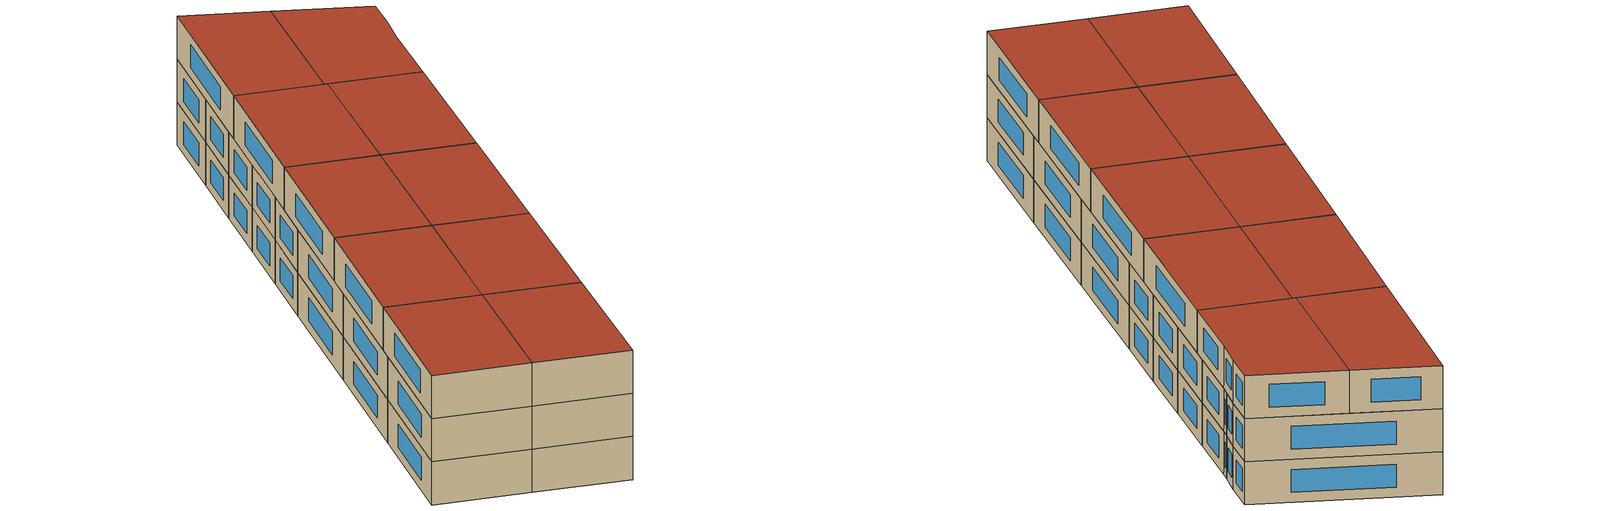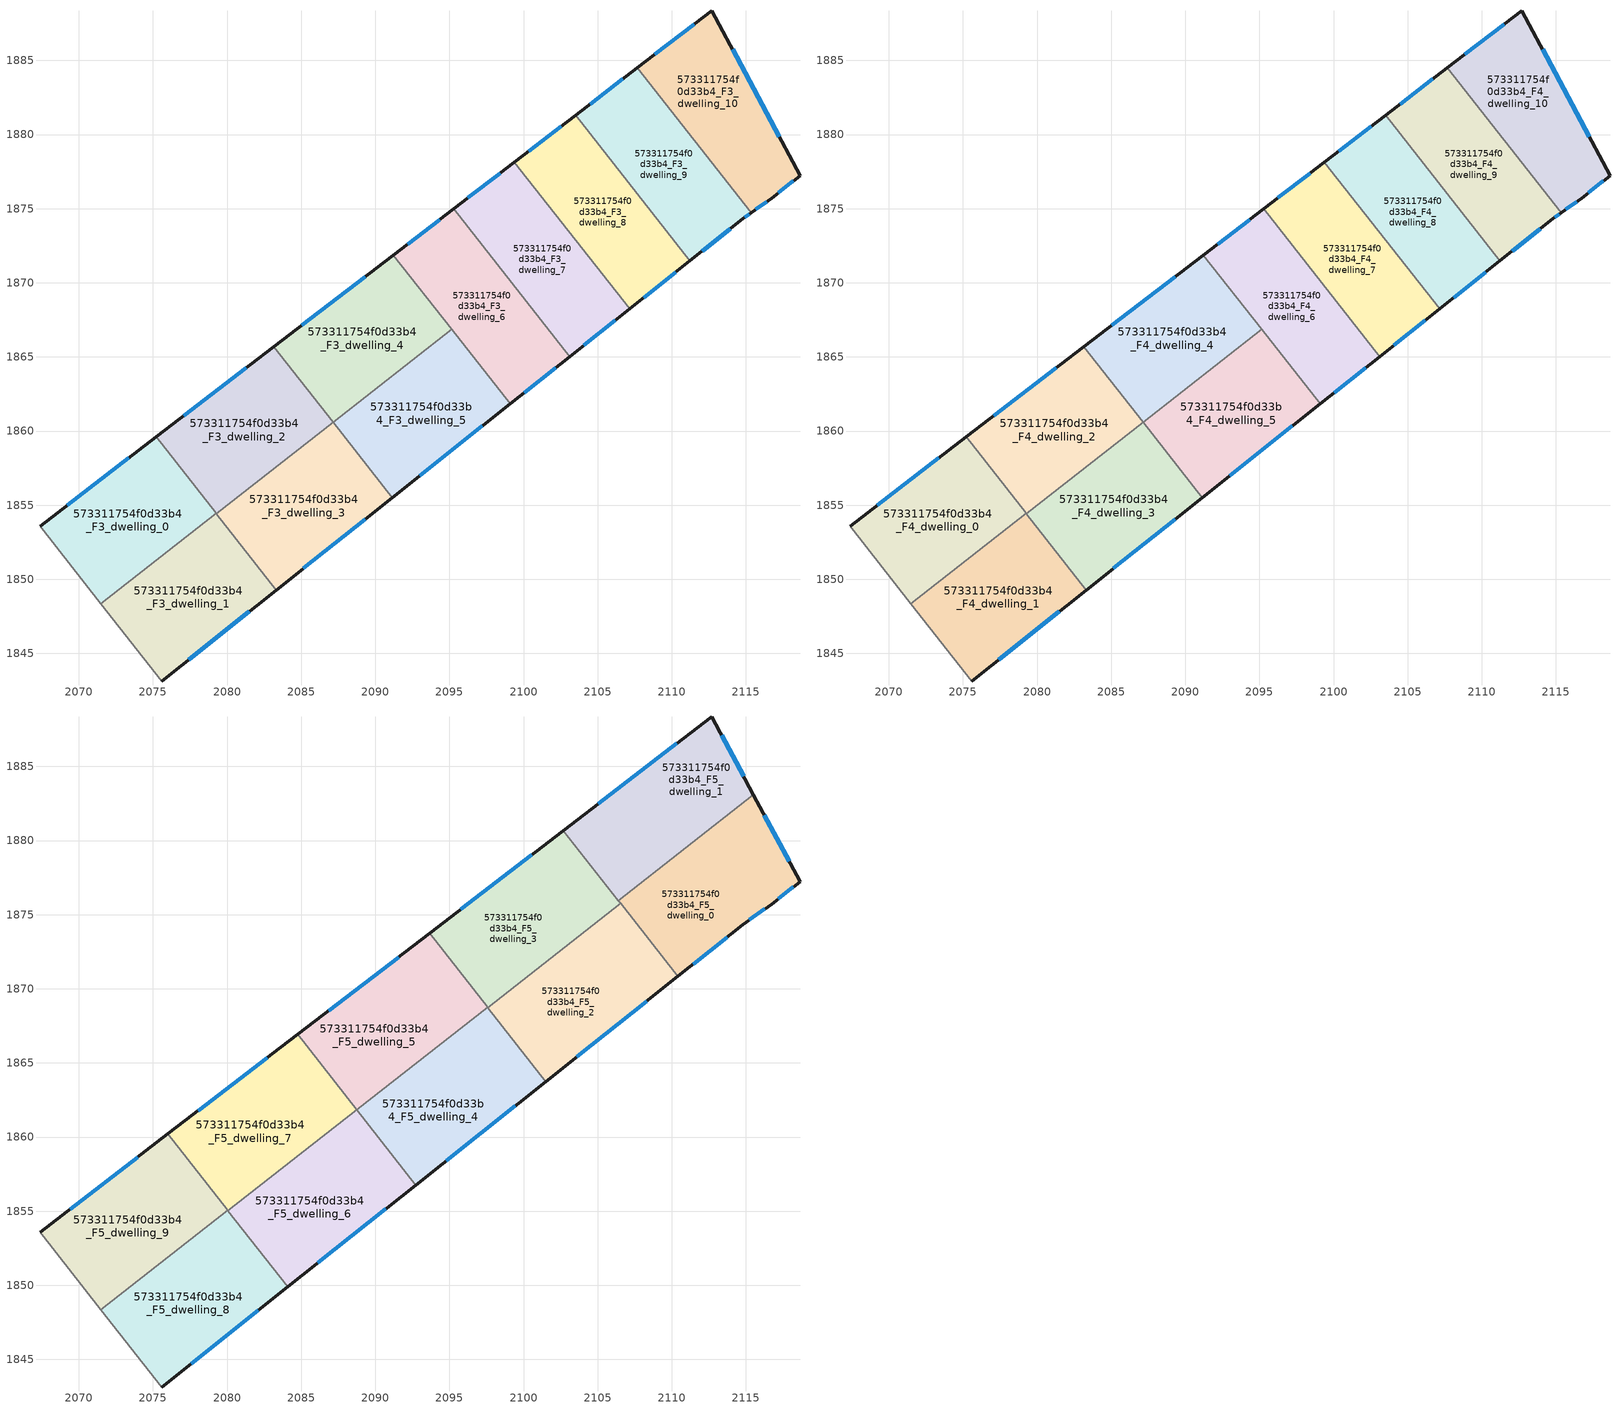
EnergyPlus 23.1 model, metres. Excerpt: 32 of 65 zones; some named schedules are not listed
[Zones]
573311754f0d33b4_F3_dwelling_0
 floor to 573311754f0d33b4_F2_dwelling_0 (EU_floor_Construction): 2075.22,1859.6 2079.26,1854.44 2071.49,1848.35 2067.38,1853.59 z9
 wall outside (EU_wall_Construction): 2075.22,1859.6 2067.38,1853.59 z9:12
 wall adiabatic (EU_wall_Construction): 2067.38,1853.59 2071.49,1848.35 z9:12
 wall to 573311754f0d33b4_F3_dwelling_1 (EU_wall_Construction): 2071.49,1848.35 2079.26,1854.44 z9:12
 wall to 573311754f0d33b4_F3_dwelling_2 (EU_wall_Construction): 2079.26,1854.44 2075.22,1859.6 z9:12
 window (EU_Window_Construction): 2073.38,1858.19 2069.22,1855 z9.7:11.3
573311754f0d33b4_F3_dwelling_1
 floor to 573311754f0d33b4_F2_dwelling_1 (EU_floor_Construction): 2079.26,1854.44 2083.31,1849.27 2075.59,1843.12 2071.49,1848.35 z9
 wall outside (EU_wall_Construction): 2075.59,1843.12 2083.31,1849.27 z9:12
 wall adiabatic (EU_wall_Construction): 2071.49,1848.35 2075.59,1843.12 z9:12
 wall to 573311754f0d33b4_F3_dwelling_3 (EU_wall_Construction): 2083.31,1849.27 2079.27,1854.43 z9:12
 wall to 573311754f0d33b4_F3_dwelling_2 (EU_wall_Construction): 2079.27,1854.43 2079.26,1854.44 z9:12
 window (EU_Window_Construction): 2077.4,1844.57 2081.5,1847.83 z9.7:11.3
573311754f0d33b4_F3_dwelling_10
 floor to 573311754f0d33b4_F2_dwelling_10 (EU_floor_Construction): 2112.7,1888.35 2118.65,1877.23 2116.74,1875.72 2115.35,1874.72 2107.68,1884.5 z9
 wall outside (EU_wall_Construction): 2115.35,1874.72 2116.74,1875.72 2118.65,1877.23 2112.7,1888.35 2107.68,1884.5 z9:12
 wall to 573311754f0d33b4_F3_dwelling_9 (EU_wall_Construction): 2107.68,1884.5 2115.35,1874.72 z9:12
 window (EU_Window_Construction): 2111.52,1887.45 2108.86,1885.41 / 2117.25,1879.84 2114.1,1885.74 / 2117.19,1876.07 2118.2,1876.88 / 2115.67,1874.95 2116.42,1875.48 z9.7:11.3
573311754f0d33b4_F3_dwelling_2
 floor to 573311754f0d33b4_F2_dwelling_2 (EU_floor_Construction): 2083.16,1865.7 2087.15,1860.61 2079.27,1854.43 2075.22,1859.6 z9
 wall outside (EU_wall_Construction): 2083.16,1865.7 2075.22,1859.6 z9:12
 wall to 573311754f0d33b4_F3_dwelling_3 (EU_wall_Construction): 2079.27,1854.43 2087.15,1860.61 z9:12
 wall to 573311754f0d33b4_F3_dwelling_4 (EU_wall_Construction): 2087.15,1860.61 2083.16,1865.7 z9:12
 window (EU_Window_Construction): 2081.3,1864.27 2077.09,1861.03 z9.7:11.3
573311754f0d33b4_F3_dwelling_3
 floor to 573311754f0d33b4_F2_dwelling_3 (EU_floor_Construction): 2087.15,1860.61 2091.15,1855.51 2083.31,1849.27 2079.27,1854.43 z9
 wall outside (EU_wall_Construction): 2083.31,1849.27 2091.15,1855.51 z9:12
 wall to 573311754f0d33b4_F3_dwelling_5 (EU_wall_Construction): 2091.15,1855.51 2087.16,1860.6 z9:12
 wall to 573311754f0d33b4_F3_dwelling_4 (EU_wall_Construction): 2087.16,1860.6 2087.15,1860.61 z9:12
 window (EU_Window_Construction): 2085.15,1850.74 2089.31,1854.04 z9.7:11.3
573311754f0d33b4_F3_dwelling_4
 floor to 573311754f0d33b4_F2_dwelling_4 (EU_floor_Construction): 2091.22,1871.88 2095.15,1866.86 2087.16,1860.6 2083.16,1865.7 z9
 wall outside (EU_wall_Construction): 2091.22,1871.88 2083.16,1865.7 z9:12
 wall to 573311754f0d33b4_F3_dwelling_5 (EU_wall_Construction): 2087.16,1860.6 2095.15,1866.86 z9:12
 wall to 573311754f0d33b4_F3_dwelling_6 (EU_wall_Construction): 2095.15,1866.86 2091.22,1871.88 z9:12
 window (EU_Window_Construction): 2089.33,1870.42 2085.06,1867.15 z9.7:11.3
573311754f0d33b4_F3_dwelling_5
 floor to 573311754f0d33b4_F2_dwelling_5 (EU_floor_Construction): 2095.15,1866.86 2099.09,1861.83 2091.15,1855.51 2087.16,1860.6 z9
 wall outside (EU_wall_Construction): 2091.15,1855.51 2099.09,1861.83 z9:12
 wall to 573311754f0d33b4_F3_dwelling_6 (EU_wall_Construction): 2099.09,1861.83 2095.15,1866.86 z9:12
 window (EU_Window_Construction): 2093.01,1856.99 2097.23,1860.34 z9.7:11.3
573311754f0d33b4_F3_dwelling_6
 floor to 573311754f0d33b4_F2_dwelling_6 (EU_floor_Construction): 2095.29,1875 2103.11,1865.02 2099.09,1861.83 2091.22,1871.88 z9
 wall outside (EU_wall_Construction): 2099.09,1861.83 2103.11,1865.02 / 2095.29,1875 2091.22,1871.88 z9:12
 wall to 573311754f0d33b4_F3_dwelling_7 (EU_wall_Construction): 2103.11,1865.02 2095.29,1875 z9:12
 window (EU_Window_Construction): 2100.03,1862.58 2102.16,1864.27 / 2094.33,1874.26 2092.17,1872.61 z9.7:11.3
573311754f0d33b4_F3_dwelling_7
 floor to 573311754f0d33b4_F2_dwelling_7 (EU_floor_Construction): 2099.39,1878.14 2107.15,1868.24 2103.11,1865.02 2095.29,1875 z9
 wall outside (EU_wall_Construction): 2103.11,1865.02 2107.15,1868.24 / 2099.39,1878.14 2095.29,1875 z9:12
 wall to 573311754f0d33b4_F3_dwelling_8 (EU_wall_Construction): 2107.15,1868.24 2099.39,1878.14 z9:12
 window (EU_Window_Construction): 2104.06,1865.78 2106.2,1867.48 / 2098.43,1877.4 2096.25,1875.74 z9.7:11.3
573311754f0d33b4_F3_dwelling_8
 floor to 573311754f0d33b4_F2_dwelling_8 (EU_floor_Construction): 2103.52,1881.31 2111.22,1871.48 2107.15,1868.24 2099.39,1878.14 z9
 wall outside (EU_wall_Construction): 2107.15,1868.24 2111.22,1871.48 / 2103.52,1881.31 2099.39,1878.14 z9:12
 wall to 573311754f0d33b4_F3_dwelling_9 (EU_wall_Construction): 2111.22,1871.48 2103.52,1881.31 z9:12
 window (EU_Window_Construction): 2108.11,1869 2110.27,1870.72 / 2102.55,1880.57 2100.36,1878.89 z9.7:11.3
573311754f0d33b4_F3_dwelling_9
 floor to 573311754f0d33b4_F2_dwelling_9 (EU_floor_Construction): 2107.68,1884.5 2115.35,1874.72 2114.78,1874.31 2111.22,1871.48 2103.52,1881.31 z9
 wall outside (EU_wall_Construction): 2107.68,1884.5 2103.52,1881.31 / 2111.22,1871.48 2114.78,1874.31 2115.35,1874.72 z9:12
 window (EU_Window_Construction): 2106.7,1883.75 2104.5,1882.06 / 2114.91,1874.41 2115.21,1874.62 / 2112.06,1872.15 2113.94,1873.65 z9.7:11.3
573311754f0d33b4_F4_dwelling_0
 floor to 573311754f0d33b4_F3_dwelling_0 (EU_floor_Construction): 2075.22,1859.6 2079.26,1854.44 2071.49,1848.35 2067.38,1853.59 z12
 wall outside (EU_wall_Construction): 2075.22,1859.6 2067.38,1853.59 z12:15
 wall adiabatic (EU_wall_Construction): 2067.38,1853.59 2071.49,1848.35 z12:15
 wall to 573311754f0d33b4_F4_dwelling_1 (EU_wall_Construction): 2071.49,1848.35 2079.26,1854.44 z12:15
 wall to 573311754f0d33b4_F4_dwelling_2 (EU_wall_Construction): 2079.26,1854.44 2075.22,1859.6 z12:15
 window (EU_Window_Construction): 2073.38,1858.19 2069.22,1855 z12.7:14.3
573311754f0d33b4_F4_dwelling_1
 floor to 573311754f0d33b4_F3_dwelling_1 (EU_floor_Construction): 2079.26,1854.44 2083.31,1849.27 2075.59,1843.12 2071.49,1848.35 z12
 wall outside (EU_wall_Construction): 2075.59,1843.12 2083.31,1849.27 z12:15
 wall adiabatic (EU_wall_Construction): 2071.49,1848.35 2075.59,1843.12 z12:15
 wall to 573311754f0d33b4_F4_dwelling_3 (EU_wall_Construction): 2083.31,1849.27 2079.27,1854.43 z12:15
 wall to 573311754f0d33b4_F4_dwelling_2 (EU_wall_Construction): 2079.27,1854.43 2079.26,1854.44 z12:15
 window (EU_Window_Construction): 2077.4,1844.57 2081.5,1847.83 z12.7:14.3
573311754f0d33b4_F4_dwelling_10
 floor to 573311754f0d33b4_F3_dwelling_10 (EU_floor_Construction): 2112.7,1888.35 2118.65,1877.23 2116.74,1875.72 2115.35,1874.72 2107.68,1884.5 z12
 wall outside (EU_wall_Construction): 2115.35,1874.72 2116.74,1875.72 2118.65,1877.23 2112.7,1888.35 2107.68,1884.5 z12:15
 wall to 573311754f0d33b4_F4_dwelling_9 (EU_wall_Construction): 2107.68,1884.5 2115.35,1874.72 z12:15
 window (EU_Window_Construction): 2111.52,1887.45 2108.86,1885.41 / 2117.25,1879.84 2114.1,1885.74 / 2117.19,1876.07 2118.2,1876.88 / 2115.67,1874.95 2116.42,1875.48 z12.7:14.3
573311754f0d33b4_F4_dwelling_2
 floor to 573311754f0d33b4_F3_dwelling_2 (EU_floor_Construction): 2083.16,1865.7 2087.15,1860.61 2079.27,1854.43 2075.22,1859.6 z12
 wall outside (EU_wall_Construction): 2083.16,1865.7 2075.22,1859.6 z12:15
 wall to 573311754f0d33b4_F4_dwelling_3 (EU_wall_Construction): 2079.27,1854.43 2087.15,1860.61 z12:15
 wall to 573311754f0d33b4_F4_dwelling_4 (EU_wall_Construction): 2087.15,1860.61 2083.16,1865.7 z12:15
 window (EU_Window_Construction): 2081.3,1864.27 2077.09,1861.03 z12.7:14.3
573311754f0d33b4_F4_dwelling_3
 floor to 573311754f0d33b4_F3_dwelling_3 (EU_floor_Construction): 2087.15,1860.61 2091.15,1855.51 2083.31,1849.27 2079.27,1854.43 z12
 wall outside (EU_wall_Construction): 2083.31,1849.27 2091.15,1855.51 z12:15
 wall to 573311754f0d33b4_F4_dwelling_5 (EU_wall_Construction): 2091.15,1855.51 2087.16,1860.6 z12:15
 wall to 573311754f0d33b4_F4_dwelling_4 (EU_wall_Construction): 2087.16,1860.6 2087.15,1860.61 z12:15
 window (EU_Window_Construction): 2085.15,1850.74 2089.31,1854.04 z12.7:14.3
573311754f0d33b4_F4_dwelling_4
 floor to 573311754f0d33b4_F3_dwelling_4 (EU_floor_Construction): 2091.22,1871.88 2095.15,1866.86 2087.16,1860.6 2083.16,1865.7 z12
 wall outside (EU_wall_Construction): 2091.22,1871.88 2083.16,1865.7 z12:15
 wall to 573311754f0d33b4_F4_dwelling_5 (EU_wall_Construction): 2087.16,1860.6 2095.15,1866.86 z12:15
 wall to 573311754f0d33b4_F4_dwelling_6 (EU_wall_Construction): 2095.15,1866.86 2091.22,1871.88 z12:15
 window (EU_Window_Construction): 2089.33,1870.42 2085.06,1867.15 z12.7:14.3
573311754f0d33b4_F4_dwelling_5
 floor to 573311754f0d33b4_F3_dwelling_5 (EU_floor_Construction): 2095.15,1866.86 2099.09,1861.83 2091.15,1855.51 2087.16,1860.6 z12
 wall outside (EU_wall_Construction): 2091.15,1855.51 2099.09,1861.83 z12:15
 wall to 573311754f0d33b4_F4_dwelling_6 (EU_wall_Construction): 2099.09,1861.83 2095.15,1866.86 z12:15
 window (EU_Window_Construction): 2093.01,1856.99 2097.23,1860.34 z12.7:14.3
573311754f0d33b4_F4_dwelling_6
 floor to 573311754f0d33b4_F3_dwelling_6 (EU_floor_Construction): 2095.29,1875 2103.11,1865.02 2099.09,1861.83 2091.22,1871.88 z12
 wall outside (EU_wall_Construction): 2099.09,1861.83 2103.11,1865.02 / 2095.29,1875 2091.22,1871.88 z12:15
 wall to 573311754f0d33b4_F4_dwelling_7 (EU_wall_Construction): 2103.11,1865.02 2095.29,1875 z12:15
 window (EU_Window_Construction): 2100.03,1862.58 2102.16,1864.27 / 2094.33,1874.26 2092.17,1872.61 z12.7:14.3
 ceiling adiabatic (EU_roof_Construction): 2097.58,1868.74 2099.2,1870.01 2095.29,1875 2091.22,1871.88 2095.15,1866.86 2097.57,1868.75 z15
573311754f0d33b4_F4_dwelling_7
 floor to 573311754f0d33b4_F3_dwelling_7 (EU_floor_Construction): 2099.39,1878.14 2107.15,1868.24 2103.11,1865.02 2095.29,1875 z12
 wall outside (EU_wall_Construction): 2103.11,1865.02 2107.15,1868.24 / 2099.39,1878.14 2095.29,1875 z12:15
 wall to 573311754f0d33b4_F4_dwelling_8 (EU_wall_Construction): 2107.15,1868.24 2099.39,1878.14 z12:15
 window (EU_Window_Construction): 2104.06,1865.78 2106.2,1867.48 / 2098.43,1877.4 2096.25,1875.74 z12.7:14.3
573311754f0d33b4_F4_dwelling_8
 floor to 573311754f0d33b4_F3_dwelling_8 (EU_floor_Construction): 2103.52,1881.31 2111.22,1871.48 2107.15,1868.24 2099.39,1878.14 z12
 wall outside (EU_wall_Construction): 2107.15,1868.24 2111.22,1871.48 / 2103.52,1881.31 2099.39,1878.14 z12:15
 wall to 573311754f0d33b4_F4_dwelling_9 (EU_wall_Construction): 2111.22,1871.48 2103.52,1881.31 z12:15
 window (EU_Window_Construction): 2108.11,1869 2110.27,1870.72 / 2102.55,1880.57 2100.36,1878.89 z12.7:14.3
573311754f0d33b4_F4_dwelling_9
 floor to 573311754f0d33b4_F3_dwelling_9 (EU_floor_Construction): 2107.68,1884.5 2115.35,1874.72 2114.78,1874.31 2111.22,1871.48 2103.52,1881.31 z12
 wall outside (EU_wall_Construction): 2107.68,1884.5 2103.52,1881.31 / 2111.22,1871.48 2114.78,1874.31 2115.35,1874.72 z12:15
 window (EU_Window_Construction): 2106.7,1883.75 2104.5,1882.06 / 2114.91,1874.41 2115.21,1874.62 / 2112.06,1872.15 2113.94,1873.65 z12.7:14.3
573311754f0d33b4_F5_dwelling_0
 floor to 573311754f0d33b4_F4_dwelling_9 (EU_floor_Construction): 2111.34,1879.83 2115.35,1874.72 2114.78,1874.31 2111.22,1871.48 2107.21,1876.6 z15
 floor to 573311754f0d33b4_F4_dwelling_10 (EU_floor_Construction): 2115.51,1883.1 2118.65,1877.23 2116.74,1875.72 2115.35,1874.72 2111.34,1879.83 z15
 floor to 573311754f0d33b4_F4_dwelling_8 (EU_floor_Construction): 2107.21,1876.6 2111.22,1871.48 2110.41,1870.83 2106.39,1875.96 z15
 wall outside (EU_wall_Construction): 2110.41,1870.83 2114.78,1874.31 2116.74,1875.72 2118.65,1877.23 2115.51,1883.1 z15:18
 wall to 573311754f0d33b4_F5_dwelling_1 (EU_wall_Construction): 2115.51,1883.1 2106.39,1875.96 z15:18
 wall to 573311754f0d33b4_F5_dwelling_2 (EU_wall_Construction): 2106.54,1875.76 2110.41,1870.83 z15:18
 wall to 573311754f0d33b4_F5_dwelling_3 (EU_wall_Construction): 2106.39,1875.96 2106.54,1875.76 z15:18
 window (EU_Window_Construction): 2117.91,1878.61 2116.25,1881.72 / 2117.19,1876.07 2118.2,1876.88 / 2115.24,1874.64 2116.28,1875.39 / 2111.43,1871.65 2113.75,1873.49 z15.7:17.3
 roof outside (EU_roof_Construction): 2114.78,1874.31 2116.74,1875.72 2118.65,1877.23 2115.51,1883.1 2106.39,1875.96 2110.41,1870.83 z18
573311754f0d33b4_F5_dwelling_1
 floor to 573311754f0d33b4_F4_dwelling_10 (EU_floor_Construction): 2112.7,1888.35 2115.51,1883.1 2111.34,1879.83 2107.68,1884.5 z15
 floor to 573311754f0d33b4_F4_dwelling_9 (EU_floor_Construction): 2107.68,1884.5 2111.34,1879.83 2107.21,1876.6 2103.52,1881.31 z15
 floor to 573311754f0d33b4_F4_dwelling_8 (EU_floor_Construction): 2103.52,1881.31 2107.21,1876.6 2106.39,1875.96 2102.69,1880.67 z15
 wall outside (EU_wall_Construction): 2115.51,1883.1 2112.7,1888.35 2102.69,1880.67 z15:18
 wall to 573311754f0d33b4_F5_dwelling_3 (EU_wall_Construction): 2102.69,1880.67 2106.39,1875.96 z15:18
 window (EU_Window_Construction): 2110.35,1886.55 2105.04,1882.48 / 2114.85,1884.34 2113.36,1887.12 z15.7:17.3
 roof outside (EU_roof_Construction): 2115.51,1883.1 2112.7,1888.35 2102.69,1880.67 2106.39,1875.96 z18
573311754f0d33b4_F5_dwelling_2
 floor to 573311754f0d33b4_F4_dwelling_7 (EU_floor_Construction): 2103.27,1873.19 2107.15,1868.24 2103.11,1865.02 2099.2,1870.01 z15
 floor to 573311754f0d33b4_F4_dwelling_8 (EU_floor_Construction): 2106.54,1875.76 2110.41,1870.83 2107.15,1868.24 2103.27,1873.19 z15
 floor to 573311754f0d33b4_F4_dwelling_6 (EU_floor_Construction): 2099.2,1870.01 2103.11,1865.02 2101.5,1863.74 2097.58,1868.74 z15
 wall outside (EU_wall_Construction): 2101.5,1863.74 2110.41,1870.83 z15:18
 wall to 573311754f0d33b4_F5_dwelling_3 (EU_wall_Construction): 2106.54,1875.76 2097.58,1868.74 z15:18
 wall to 573311754f0d33b4_F5_dwelling_4 (EU_wall_Construction): 2097.58,1868.74 2101.5,1863.74 z15:18
 window (EU_Window_Construction): 2103.59,1865.41 2108.31,1869.17 z15.7:17.3
 roof outside (EU_roof_Construction): 2110.41,1870.83 2106.54,1875.76 2097.58,1868.74 2101.5,1863.74 z18
573311754f0d33b4_F5_dwelling_3
 floor to 573311754f0d33b4_F4_dwelling_7 (EU_floor_Construction): 2099.39,1878.14 2103.27,1873.19 2099.2,1870.01 2095.29,1875 z15
 floor adiabatic (EU_floor_Construction): 2095.29,1875 2099.2,1870.01 2097.58,1868.74 2093.66,1873.75 z15
 floor to 573311754f0d33b4_F4_dwelling_8 (EU_floor_Construction): 2102.69,1880.67 2106.54,1875.76 2103.27,1873.19 2099.39,1878.14 z15
 wall outside (EU_wall_Construction): 2102.69,1880.67 2093.66,1873.75 z15:18
 wall to 573311754f0d33b4_F5_dwelling_5 (EU_wall_Construction): 2093.66,1873.75 2097.57,1868.75 z15:18
 wall to 573311754f0d33b4_F5_dwelling_4 (EU_wall_Construction): 2097.57,1868.75 2097.58,1868.74 z15:18
 window (EU_Window_Construction): 2100.57,1879.05 2095.78,1875.37 z15.7:17.3
 roof outside (EU_roof_Construction): 2106.54,1875.76 2102.69,1880.67 2093.66,1873.75 2097.58,1868.74 z18
573311754f0d33b4_F5_dwelling_4
 floor to 573311754f0d33b4_F4_dwelling_5 (EU_floor_Construction): 2095.15,1866.85 2099.09,1861.83 2092.73,1856.76 2088.75,1861.84 z15
 floor to 573311754f0d33b4_F4_dwelling_6 (EU_floor_Construction): 2097.57,1868.75 2101.5,1863.74 2099.09,1861.83 2095.15,1866.86 z15
 wall outside (EU_wall_Construction): 2092.73,1856.76 2101.5,1863.74 z15:18
 wall to 573311754f0d33b4_F5_dwelling_5 (EU_wall_Construction): 2097.57,1868.75 2088.75,1861.84 z15:18
 wall to 573311754f0d33b4_F5_dwelling_6 (EU_wall_Construction): 2088.75,1861.84 2092.73,1856.76 z15:18
 window (EU_Window_Construction): 2094.79,1858.4 2099.44,1862.1 z15.7:17.3
 roof outside (EU_roof_Construction): 2101.5,1863.74 2097.57,1868.75 2088.75,1861.84 2092.73,1856.76 z18
573311754f0d33b4_F5_dwelling_5
 floor to 573311754f0d33b4_F4_dwelling_4 (EU_floor_Construction): 2091.22,1871.87 2095.15,1866.86 2088.75,1861.84 2084.77,1866.92 z15
 floor adiabatic (EU_floor_Construction): 2093.66,1873.75 2097.57,1868.75 2088.75,1861.84 2095.15,1866.86 2091.22,1871.87 z15
 wall outside (EU_wall_Construction): 2093.66,1873.75 2084.77,1866.92 z15:18
 wall to 573311754f0d33b4_F5_dwelling_7 (EU_wall_Construction): 2084.77,1866.92 2088.74,1861.85 z15:18
 wall to 573311754f0d33b4_F5_dwelling_6 (EU_wall_Construction): 2088.74,1861.85 2088.75,1861.84 z15:18
 window (EU_Window_Construction): 2091.57,1872.14 2086.85,1868.53 z15.7:17.3
 roof outside (EU_roof_Construction): 2097.57,1868.75 2093.66,1873.75 2084.77,1866.92 2088.75,1861.84 z18
573311754f0d33b4_F5_dwelling_6
 floor to 573311754f0d33b4_F4_dwelling_3 (EU_floor_Construction): 2087.15,1860.61 2091.15,1855.51 2084.09,1849.89 2080.06,1855.04 z15
 floor to 573311754f0d33b4_F4_dwelling_5 (EU_floor_Construction): 2088.75,1861.84 2092.73,1856.76 2091.15,1855.51 2087.16,1860.6 z15
 floor to 573311754f0d33b4_F4_dwelling_4 (EU_floor_Construction): 2088.74,1861.85 2088.75,1861.84 2087.16,1860.6 2087.15,1860.61 z15
 wall outside (EU_wall_Construction): 2084.09,1849.89 2092.73,1856.76 z15:18
 wall to 573311754f0d33b4_F5_dwelling_7 (EU_wall_Construction): 2088.74,1861.85 2080.06,1855.04 z15:18
 wall to 573311754f0d33b4_F5_dwelling_8 (EU_wall_Construction): 2080.06,1855.04 2084.09,1849.89 z15:18
 window (EU_Window_Construction): 2086.12,1851.51 2090.7,1855.15 z15.7:17.3
 roof outside (EU_roof_Construction): 2092.73,1856.76 2088.74,1861.85 2080.06,1855.04 2084.09,1849.89 z18
573311754f0d33b4_F5_dwelling_7
 floor to 573311754f0d33b4_F4_dwelling_2 (EU_floor_Construction): 2083.16,1865.7 2087.15,1860.61 2080.05,1855.05 2076.01,1860.21 z15
 floor to 573311754f0d33b4_F4_dwelling_4 (EU_floor_Construction): 2084.77,1866.92 2088.74,1861.85 2087.15,1860.61 2083.16,1865.7 z15
 wall outside (EU_wall_Construction): 2084.77,1866.92 2076.01,1860.21 z15:18
 wall to 573311754f0d33b4_F5_dwelling_9 (EU_wall_Construction): 2076.01,1860.21 2080.05,1855.06 z15:18
 wall to 573311754f0d33b4_F5_dwelling_8 (EU_wall_Construction): 2080.05,1855.06 2080.06,1855.04 z15:18
 window (EU_Window_Construction): 2082.71,1865.35 2078.07,1861.79 z15.7:17.3
 roof outside (EU_roof_Construction): 2088.74,1861.85 2084.77,1866.92 2076.01,1860.21 2080.06,1855.04 z18
573311754f0d33b4_F5_dwelling_8
 floor to 573311754f0d33b4_F4_dwelling_1 (EU_floor_Construction): 2079.26,1854.44 2083.31,1849.27 2075.59,1843.12 2071.49,1848.35 z15
 floor to 573311754f0d33b4_F4_dwelling_3 (EU_floor_Construction): 2080.06,1855.04 2084.09,1849.89 2083.31,1849.27 2079.27,1854.43 z15
 floor to 573311754f0d33b4_F4_dwelling_2 (EU_floor_Construction): 2080.05,1855.06 2080.05,1855.05 2079.27,1854.43 2079.26,1854.44 z15
 wall outside (EU_wall_Construction): 2075.59,1843.12 2084.09,1849.89 z15:18
 wall adiabatic (EU_wall_Construction): 2071.49,1848.35 2075.59,1843.12 z15:18
 wall to 573311754f0d33b4_F5_dwelling_9 (EU_wall_Construction): 2080.05,1855.06 2071.49,1848.35 z15:18
 window (EU_Window_Construction): 2077.58,1844.71 2082.1,1848.3 z15.7:17.3
 roof outside (EU_roof_Construction): 2084.09,1849.89 2080.05,1855.06 2071.49,1848.35 2075.59,1843.12 z18
573311754f0d33b4_F5_dwelling_9
 floor to 573311754f0d33b4_F4_dwelling_0 (EU_floor_Construction): 2075.22,1859.6 2079.26,1854.44 2071.49,1848.35 2067.38,1853.59 z15
 floor to 573311754f0d33b4_F4_dwelling_2 (EU_floor_Construction): 2076.01,1860.21 2080.05,1855.06 2079.26,1854.44 2075.22,1859.6 z15
 wall outside (EU_wall_Construction): 2076.01,1860.21 2067.38,1853.59 z15:18
 wall adiabatic (EU_wall_Construction): 2067.38,1853.59 2071.49,1848.35 z15:18
 window (EU_Window_Construction): 2073.98,1858.65 2069.41,1855.14 z15.7:17.3
 roof outside (EU_roof_Construction): 2080.05,1855.06 2076.01,1860.21 2067.38,1853.59 2071.49,1848.35 z18
[Building]
EU S2 Campaign: North Axis=0; Terrain=City; Solar Distribution=FullExterior
[Site:Location]
Budapest.Ferenc.Liszt.Intl.AP: Latitude=47.437; Longitude=19.256; Time Zone=1; Elevation=185
[SizingPeriod:WeatherFileDays]
AnnualSizingPeriod: Begin Month=1; Begin Day of Month=1; End Month=12; End Day of Month=31; Day of Week for Start Day=Monday; Use Weather File Daylight Saving Period=No; Use Weather File Rain and Snow Indicators=No
[MATERIAL]
EU_InternalMass_Material: Roughness=MediumRough; Thickness=0.1; Conductivity=1; Density=1800; Specific Heat=900; Thermal Absorptance=0.9; Solar Absorptance=0.7; Visible Absorptance=0.7
[MATERIAL:NOMASS] Roughness=MediumRough; Thermal Absorptance=0.9; Solar Absorptance=0.7; Visible Absorptance=0.7
Name | Thermal Resistance
EU_wall_NoMass | 0.832559
EU_roof_NoMass | 1.39638
EU_floor_NoMass | 0.872794
[WINDOWMATERIAL:SIMPLEGLAZINGSYSTEM]
EU_Window_SimpleGlazing: UFactor=2.79869; Solar Heat Gain Coefficient=0.75; Visible Transmittance=0.75
[CONSTRUCTION]
EU_wall_Construction: EU_wall_NoMass
EU_roof_Construction: EU_roof_NoMass
EU_floor_Construction: EU_floor_NoMass
EU_Window_Construction: EU_Window_SimpleGlazing
EU_InternalMass_Construction: EU_InternalMass_Material
[ZONE] Type=1; Multiplier=1; Ceiling Height=autocalculate; Floor Area=autocalculate; Part of Total Floor Area=Yes
Name | Volume
573311754f0d33b4_F3_dwelling_0; 573311754f0d33b4_F4_dwelling_0 | 195.752
573311754f0d33b4_F5_dwelling_0 | 215.304
573311754f0d33b4_F3_dwelling_1; 573311754f0d33b4_F4_dwelling_1 | 195.713
573311754f0d33b4_F5_dwelling_1 | 215.293
573311754f0d33b4_F3_dwelling_10; 573311754f0d33b4_F4_dwelling_10; 573311754f0d33b4_F3_dwelling_3; 573311754f0d33b4_F4_dwelling_3 | 195.732
573311754f0d33b4_F3_dwelling_2; 573311754f0d33b4_F4_dwelling_2 | 195.718
573311754f0d33b4_F5_dwelling_2 | 215.269
573311754f0d33b4_F5_dwelling_3 | 215.316
573311754f0d33b4_F3_dwelling_4; 573311754f0d33b4_F4_dwelling_4 | 195.712
573311754f0d33b4_F5_dwelling_4 | 215.301
573311754f0d33b4_F3_dwelling_5; 573311754f0d33b4_F4_dwelling_5 | 195.725
573311754f0d33b4_F5_dwelling_5 | 215.284
573311754f0d33b4_F3_dwelling_6; 573311754f0d33b4_F4_dwelling_6 | 195.716
573311754f0d33b4_F5_dwelling_6 | 215.277
573311754f0d33b4_F3_dwelling_7; 573311754f0d33b4_F4_dwelling_7 | 195.724
573311754f0d33b4_F5_dwelling_7 | 215.313
573311754f0d33b4_F3_dwelling_8; 573311754f0d33b4_F4_dwelling_8 | 195.717
573311754f0d33b4_F5_dwelling_8 | 215.299
573311754f0d33b4_F3_dwelling_9; 573311754f0d33b4_F4_dwelling_9 | 195.727
573311754f0d33b4_F5_dwelling_9 | 215.294
[INTERNALMASS] Construction=EU_InternalMass_Construction
Name | Zone or ZoneList | Surface Area
573311754f0d33b4_F3_dwelling_0_EU_InternalMass | 573311754f0d33b4_F3_dwelling_0 | 65.2507
573311754f0d33b4_F3_dwelling_1_EU_InternalMass | 573311754f0d33b4_F3_dwelling_1 | 65.238
573311754f0d33b4_F3_dwelling_2_EU_InternalMass | 573311754f0d33b4_F3_dwelling_2 | 65.2403
573311754f0d33b4_F3_dwelling_3_EU_InternalMass | 573311754f0d33b4_F3_dwelling_3 | 65.245
573311754f0d33b4_F3_dwelling_4_EU_InternalMass | 573311754f0d33b4_F3_dwelling_4 | 65.2368
573311754f0d33b4_F3_dwelling_5_EU_InternalMass | 573311754f0d33b4_F3_dwelling_5 | 65.2408
573311754f0d33b4_F3_dwelling_6_EU_InternalMass | 573311754f0d33b4_F3_dwelling_6 | 65.2384
573311754f0d33b4_F3_dwelling_7_EU_InternalMass | 573311754f0d33b4_F3_dwelling_7 | 65.2412
573311754f0d33b4_F3_dwelling_8_EU_InternalMass | 573311754f0d33b4_F3_dwelling_8 | 65.2389
573311754f0d33b4_F3_dwelling_9_EU_InternalMass | 573311754f0d33b4_F3_dwelling_9 | 65.2424
573311754f0d33b4_F3_dwelling_10_EU_InternalMass | 573311754f0d33b4_F3_dwelling_10 | 65.2439
573311754f0d33b4_F4_dwelling_0_EU_InternalMass | 573311754f0d33b4_F4_dwelling_0 | 65.2507
573311754f0d33b4_F4_dwelling_1_EU_InternalMass | 573311754f0d33b4_F4_dwelling_1 | 65.238
573311754f0d33b4_F4_dwelling_2_EU_InternalMass | 573311754f0d33b4_F4_dwelling_2 | 65.2403
573311754f0d33b4_F4_dwelling_3_EU_InternalMass | 573311754f0d33b4_F4_dwelling_3 | 65.245
573311754f0d33b4_F4_dwelling_4_EU_InternalMass | 573311754f0d33b4_F4_dwelling_4 | 65.2368
573311754f0d33b4_F4_dwelling_5_EU_InternalMass | 573311754f0d33b4_F4_dwelling_5 | 65.2408
573311754f0d33b4_F4_dwelling_6_EU_InternalMass | 573311754f0d33b4_F4_dwelling_6 | 65.2384
573311754f0d33b4_F4_dwelling_7_EU_InternalMass | 573311754f0d33b4_F4_dwelling_7 | 65.2412
573311754f0d33b4_F4_dwelling_8_EU_InternalMass | 573311754f0d33b4_F4_dwelling_8 | 65.2389
573311754f0d33b4_F4_dwelling_9_EU_InternalMass | 573311754f0d33b4_F4_dwelling_9 | 65.2424
573311754f0d33b4_F4_dwelling_10_EU_InternalMass | 573311754f0d33b4_F4_dwelling_10 | 65.2439
573311754f0d33b4_F5_dwelling_0_EU_InternalMass | 573311754f0d33b4_F5_dwelling_0 | 71.7678
573311754f0d33b4_F5_dwelling_1_EU_InternalMass | 573311754f0d33b4_F5_dwelling_1 | 71.7644
573311754f0d33b4_F5_dwelling_2_EU_InternalMass | 573311754f0d33b4_F5_dwelling_2 | 71.7564
573311754f0d33b4_F5_dwelling_3_EU_InternalMass | 573311754f0d33b4_F5_dwelling_3 | 71.7718
573311754f0d33b4_F5_dwelling_4_EU_InternalMass | 573311754f0d33b4_F5_dwelling_4 | 71.7669
573311754f0d33b4_F5_dwelling_5_EU_InternalMass | 573311754f0d33b4_F5_dwelling_5 | 71.7613
573311754f0d33b4_F5_dwelling_6_EU_InternalMass | 573311754f0d33b4_F5_dwelling_6 | 71.7591
573311754f0d33b4_F5_dwelling_7_EU_InternalMass | 573311754f0d33b4_F5_dwelling_7 | 71.7711
573311754f0d33b4_F5_dwelling_8_EU_InternalMass | 573311754f0d33b4_F5_dwelling_8 | 71.7601
573311754f0d33b4_F5_dwelling_9_EU_InternalMass | 573311754f0d33b4_F5_dwelling_9 | 71.7654
[OTHEREQUIPMENT] Fuel Type=Electricity; Design Level Calculation Method=Watts/Area; Power per Zone Floor Area=1; Fraction Latent=0; Fraction Radiant=0; Fraction Lost=0; Carbon Dioxide Generation Rate=0; EndUse Subcategory=EU_Step8_InternalGains
Name | Zone or ZoneList or Space or SpaceList | Schedule
EU_Step8_InternalGain_573311754f0d33b4_F3_dwelling_0_f000 | 573311754f0d33b4_F3_dwelling_0 | EU_Step8_GainSchedule_573311754f0d33b4_F3_dwelling_0_f000
EU_Step8_InternalGain_573311754f0d33b4_F3_dwelling_1_f000 | 573311754f0d33b4_F3_dwelling_1 | EU_Step8_GainSchedule_573311754f0d33b4_F3_dwelling_1_f000
EU_Step8_InternalGain_573311754f0d33b4_F3_dwelling_2_f000 | 573311754f0d33b4_F3_dwelling_2 | EU_Step8_GainSchedule_573311754f0d33b4_F3_dwelling_2_f000
EU_Step8_InternalGain_573311754f0d33b4_F3_dwelling_3_f000 | 573311754f0d33b4_F3_dwelling_3 | EU_Step8_GainSchedule_573311754f0d33b4_F3_dwelling_3_f000
EU_Step8_InternalGain_573311754f0d33b4_F3_dwelling_4_f000 | 573311754f0d33b4_F3_dwelling_4 | EU_Step8_GainSchedule_573311754f0d33b4_F3_dwelling_4_f000
EU_Step8_InternalGain_573311754f0d33b4_F3_dwelling_5_f000 | 573311754f0d33b4_F3_dwelling_5 | EU_Step8_GainSchedule_573311754f0d33b4_F3_dwelling_5_f000
EU_Step8_InternalGain_573311754f0d33b4_F3_dwelling_6_f000 | 573311754f0d33b4_F3_dwelling_6 | EU_Step8_GainSchedule_573311754f0d33b4_F3_dwelling_6_f000
EU_Step8_InternalGain_573311754f0d33b4_F3_dwelling_7_f000 | 573311754f0d33b4_F3_dwelling_7 | EU_Step8_GainSchedule_573311754f0d33b4_F3_dwelling_7_f000
EU_Step8_InternalGain_573311754f0d33b4_F3_dwelling_8_f000 | 573311754f0d33b4_F3_dwelling_8 | EU_Step8_GainSchedule_573311754f0d33b4_F3_dwelling_8_f000
EU_Step8_InternalGain_573311754f0d33b4_F3_dwelling_9_f000 | 573311754f0d33b4_F3_dwelling_9 | EU_Step8_GainSchedule_573311754f0d33b4_F3_dwelling_9_f000
EU_Step8_InternalGain_573311754f0d33b4_F3_dwelling_10_f000 | 573311754f0d33b4_F3_dwelling_10 | EU_Step8_GainSchedule_573311754f0d33b4_F3_dwelling_10_f000
EU_Step8_InternalGain_573311754f0d33b4_F4_dwelling_0_f000 | 573311754f0d33b4_F4_dwelling_0 | EU_Step8_GainSchedule_573311754f0d33b4_F4_dwelling_0_f000
EU_Step8_InternalGain_573311754f0d33b4_F4_dwelling_1_f000 | 573311754f0d33b4_F4_dwelling_1 | EU_Step8_GainSchedule_573311754f0d33b4_F4_dwelling_1_f000
EU_Step8_InternalGain_573311754f0d33b4_F4_dwelling_2_f000 | 573311754f0d33b4_F4_dwelling_2 | EU_Step8_GainSchedule_573311754f0d33b4_F4_dwelling_2_f000
EU_Step8_InternalGain_573311754f0d33b4_F4_dwelling_3_f000 | 573311754f0d33b4_F4_dwelling_3 | EU_Step8_GainSchedule_573311754f0d33b4_F4_dwelling_3_f000
EU_Step8_InternalGain_573311754f0d33b4_F4_dwelling_4_f000 | 573311754f0d33b4_F4_dwelling_4 | EU_Step8_GainSchedule_573311754f0d33b4_F4_dwelling_4_f000
EU_Step8_InternalGain_573311754f0d33b4_F4_dwelling_5_f000 | 573311754f0d33b4_F4_dwelling_5 | EU_Step8_GainSchedule_573311754f0d33b4_F4_dwelling_5_f000
EU_Step8_InternalGain_573311754f0d33b4_F4_dwelling_6_f000 | 573311754f0d33b4_F4_dwelling_6 | EU_Step8_GainSchedule_573311754f0d33b4_F4_dwelling_6_f000
EU_Step8_InternalGain_573311754f0d33b4_F4_dwelling_7_f000 | 573311754f0d33b4_F4_dwelling_7 | EU_Step8_GainSchedule_573311754f0d33b4_F4_dwelling_7_f000
EU_Step8_InternalGain_573311754f0d33b4_F4_dwelling_8_f000 | 573311754f0d33b4_F4_dwelling_8 | EU_Step8_GainSchedule_573311754f0d33b4_F4_dwelling_8_f000
EU_Step8_InternalGain_573311754f0d33b4_F4_dwelling_9_f000 | 573311754f0d33b4_F4_dwelling_9 | EU_Step8_GainSchedule_573311754f0d33b4_F4_dwelling_9_f000
EU_Step8_InternalGain_573311754f0d33b4_F4_dwelling_10_f000 | 573311754f0d33b4_F4_dwelling_10 | EU_Step8_GainSchedule_573311754f0d33b4_F4_dwelling_10_f000
EU_Step8_InternalGain_573311754f0d33b4_F5_dwelling_0_f000 | 573311754f0d33b4_F5_dwelling_0 | EU_Step8_GainSchedule_573311754f0d33b4_F5_dwelling_0_f000
EU_Step8_InternalGain_573311754f0d33b4_F5_dwelling_1_f000 | 573311754f0d33b4_F5_dwelling_1 | EU_Step8_GainSchedule_573311754f0d33b4_F5_dwelling_1_f000
EU_Step8_InternalGain_573311754f0d33b4_F5_dwelling_2_f000 | 573311754f0d33b4_F5_dwelling_2 | EU_Step8_GainSchedule_573311754f0d33b4_F5_dwelling_2_f000
EU_Step8_InternalGain_573311754f0d33b4_F5_dwelling_3_f000 | 573311754f0d33b4_F5_dwelling_3 | EU_Step8_GainSchedule_573311754f0d33b4_F5_dwelling_3_f000
EU_Step8_InternalGain_573311754f0d33b4_F5_dwelling_4_f000 | 573311754f0d33b4_F5_dwelling_4 | EU_Step8_GainSchedule_573311754f0d33b4_F5_dwelling_4_f000
EU_Step8_InternalGain_573311754f0d33b4_F5_dwelling_5_f000 | 573311754f0d33b4_F5_dwelling_5 | EU_Step8_GainSchedule_573311754f0d33b4_F5_dwelling_5_f000
EU_Step8_InternalGain_573311754f0d33b4_F5_dwelling_6_f000 | 573311754f0d33b4_F5_dwelling_6 | EU_Step8_GainSchedule_573311754f0d33b4_F5_dwelling_6_f000
EU_Step8_InternalGain_573311754f0d33b4_F5_dwelling_7_f000 | 573311754f0d33b4_F5_dwelling_7 | EU_Step8_GainSchedule_573311754f0d33b4_F5_dwelling_7_f000
EU_Step8_InternalGain_573311754f0d33b4_F5_dwelling_8_f000 | 573311754f0d33b4_F5_dwelling_8 | EU_Step8_GainSchedule_573311754f0d33b4_F5_dwelling_8_f000
EU_Step8_InternalGain_573311754f0d33b4_F5_dwelling_9_f000 | 573311754f0d33b4_F5_dwelling_9 | EU_Step8_GainSchedule_573311754f0d33b4_F5_dwelling_9_f000
[ZONEVENTILATION:DESIGNFLOWRATE] Schedule=EU_AlwaysOn; Design Flow Rate Calculation Method=AirChanges/Hour; Air Changes per Hour=0.475469; Ventilation Type=Natural; Fan Pressure Rise=0; Fan Total Efficiency=1; Constant Term Coefficient=1; Temperature Term Coefficient=0; Velocity Term Coefficient=0; Velocity Squared Term Coefficient=0; Minimum Indoor Temperature=-100; Maximum Indoor Temperature=100; Delta Temperature=-100; Minimum Outdoor Temperature=-100; Maximum Outdoor Temperature=100; Maximum Wind Speed=40
Name | Zone or ZoneList or Space or SpaceList
EU_ConstantAir_573311754f0d33b4_F3_dwelling_0 | 573311754f0d33b4_F3_dwelling_0
EU_ConstantAir_573311754f0d33b4_F3_dwelling_1 | 573311754f0d33b4_F3_dwelling_1
EU_ConstantAir_573311754f0d33b4_F3_dwelling_2 | 573311754f0d33b4_F3_dwelling_2
EU_ConstantAir_573311754f0d33b4_F3_dwelling_3 | 573311754f0d33b4_F3_dwelling_3
EU_ConstantAir_573311754f0d33b4_F3_dwelling_4 | 573311754f0d33b4_F3_dwelling_4
EU_ConstantAir_573311754f0d33b4_F3_dwelling_5 | 573311754f0d33b4_F3_dwelling_5
EU_ConstantAir_573311754f0d33b4_F3_dwelling_6 | 573311754f0d33b4_F3_dwelling_6
EU_ConstantAir_573311754f0d33b4_F3_dwelling_7 | 573311754f0d33b4_F3_dwelling_7
EU_ConstantAir_573311754f0d33b4_F3_dwelling_8 | 573311754f0d33b4_F3_dwelling_8
EU_ConstantAir_573311754f0d33b4_F3_dwelling_9 | 573311754f0d33b4_F3_dwelling_9
EU_ConstantAir_573311754f0d33b4_F3_dwelling_10 | 573311754f0d33b4_F3_dwelling_10
EU_ConstantAir_573311754f0d33b4_F4_dwelling_0 | 573311754f0d33b4_F4_dwelling_0
EU_ConstantAir_573311754f0d33b4_F4_dwelling_1 | 573311754f0d33b4_F4_dwelling_1
EU_ConstantAir_573311754f0d33b4_F4_dwelling_2 | 573311754f0d33b4_F4_dwelling_2
EU_ConstantAir_573311754f0d33b4_F4_dwelling_3 | 573311754f0d33b4_F4_dwelling_3
EU_ConstantAir_573311754f0d33b4_F4_dwelling_4 | 573311754f0d33b4_F4_dwelling_4
EU_ConstantAir_573311754f0d33b4_F4_dwelling_5 | 573311754f0d33b4_F4_dwelling_5
EU_ConstantAir_573311754f0d33b4_F4_dwelling_6 | 573311754f0d33b4_F4_dwelling_6
EU_ConstantAir_573311754f0d33b4_F4_dwelling_7 | 573311754f0d33b4_F4_dwelling_7
EU_ConstantAir_573311754f0d33b4_F4_dwelling_8 | 573311754f0d33b4_F4_dwelling_8
EU_ConstantAir_573311754f0d33b4_F4_dwelling_9 | 573311754f0d33b4_F4_dwelling_9
EU_ConstantAir_573311754f0d33b4_F4_dwelling_10 | 573311754f0d33b4_F4_dwelling_10
EU_ConstantAir_573311754f0d33b4_F5_dwelling_0 | 573311754f0d33b4_F5_dwelling_0
EU_ConstantAir_573311754f0d33b4_F5_dwelling_1 | 573311754f0d33b4_F5_dwelling_1
EU_ConstantAir_573311754f0d33b4_F5_dwelling_2 | 573311754f0d33b4_F5_dwelling_2
EU_ConstantAir_573311754f0d33b4_F5_dwelling_3 | 573311754f0d33b4_F5_dwelling_3
EU_ConstantAir_573311754f0d33b4_F5_dwelling_4 | 573311754f0d33b4_F5_dwelling_4
EU_ConstantAir_573311754f0d33b4_F5_dwelling_5 | 573311754f0d33b4_F5_dwelling_5
EU_ConstantAir_573311754f0d33b4_F5_dwelling_6 | 573311754f0d33b4_F5_dwelling_6
EU_ConstantAir_573311754f0d33b4_F5_dwelling_7 | 573311754f0d33b4_F5_dwelling_7
EU_ConstantAir_573311754f0d33b4_F5_dwelling_8 | 573311754f0d33b4_F5_dwelling_8
EU_ConstantAir_573311754f0d33b4_F5_dwelling_9 | 573311754f0d33b4_F5_dwelling_9
[HVACTEMPLATE:ZONE:IDEALLOADSAIRSYSTEM] System Availability Schedule=EU_AlwaysOn; Maximum Heating Supply Air Temperature=50; Minimum Cooling Supply Air Temperature=13; Maximum Heating Supply Air Humidity Ratio=0.0156; Minimum Cooling Supply Air Humidity Ratio=0.0077; Heating Limit=NoLimit; Cooling Limit=NoLimit; Heating Availability Schedule=EU_AlwaysOn; Cooling Availability Schedule=EU_CoolingOff; Dehumidification Control Type=ConstantSensibleHeatRatio; Cooling Sensible Heat Ratio=0.7; Dehumidification Setpoint=60; Humidification Control Type=None; Humidification Setpoint=30; Outdoor Air Method=None; Outdoor Air Flow Rate per Person=0.00944; Outdoor Air Flow Rate per Zone Floor Area=0; Outdoor Air Flow Rate per Zone=0; Demand Controlled Ventilation Type=None; Outdoor Air Economizer Type=NoEconomizer; Heat Recovery Type=None; Sensible Heat Recovery Effectiveness=0.7; Latent Heat Recovery Effectiveness=0.65
Name | Template Thermostat
573311754f0d33b4_F3_dwelling_0 | EU_HeatOnly_573311754f0d33b4_F3_dwelling_0
573311754f0d33b4_F3_dwelling_1 | EU_HeatOnly_573311754f0d33b4_F3_dwelling_1
573311754f0d33b4_F3_dwelling_2 | EU_HeatOnly_573311754f0d33b4_F3_dwelling_2
573311754f0d33b4_F3_dwelling_3 | EU_HeatOnly_573311754f0d33b4_F3_dwelling_3
573311754f0d33b4_F3_dwelling_4 | EU_HeatOnly_573311754f0d33b4_F3_dwelling_4
573311754f0d33b4_F3_dwelling_5 | EU_HeatOnly_573311754f0d33b4_F3_dwelling_5
573311754f0d33b4_F3_dwelling_6 | EU_HeatOnly_573311754f0d33b4_F3_dwelling_6
573311754f0d33b4_F3_dwelling_7 | EU_HeatOnly_573311754f0d33b4_F3_dwelling_7
573311754f0d33b4_F3_dwelling_8 | EU_HeatOnly_573311754f0d33b4_F3_dwelling_8
573311754f0d33b4_F3_dwelling_9 | EU_HeatOnly_573311754f0d33b4_F3_dwelling_9
573311754f0d33b4_F3_dwelling_10 | EU_HeatOnly_573311754f0d33b4_F3_dwelling_10
573311754f0d33b4_F4_dwelling_0 | EU_HeatOnly_573311754f0d33b4_F4_dwelling_0
573311754f0d33b4_F4_dwelling_1 | EU_HeatOnly_573311754f0d33b4_F4_dwelling_1
573311754f0d33b4_F4_dwelling_2 | EU_HeatOnly_573311754f0d33b4_F4_dwelling_2
573311754f0d33b4_F4_dwelling_3 | EU_HeatOnly_573311754f0d33b4_F4_dwelling_3
573311754f0d33b4_F4_dwelling_4 | EU_HeatOnly_573311754f0d33b4_F4_dwelling_4
573311754f0d33b4_F4_dwelling_5 | EU_HeatOnly_573311754f0d33b4_F4_dwelling_5
573311754f0d33b4_F4_dwelling_6 | EU_HeatOnly_573311754f0d33b4_F4_dwelling_6
573311754f0d33b4_F4_dwelling_7 | EU_HeatOnly_573311754f0d33b4_F4_dwelling_7
573311754f0d33b4_F4_dwelling_8 | EU_HeatOnly_573311754f0d33b4_F4_dwelling_8
573311754f0d33b4_F4_dwelling_9 | EU_HeatOnly_573311754f0d33b4_F4_dwelling_9
573311754f0d33b4_F4_dwelling_10 | EU_HeatOnly_573311754f0d33b4_F4_dwelling_10
573311754f0d33b4_F5_dwelling_0 | EU_HeatOnly_573311754f0d33b4_F5_dwelling_0
573311754f0d33b4_F5_dwelling_1 | EU_HeatOnly_573311754f0d33b4_F5_dwelling_1
573311754f0d33b4_F5_dwelling_2 | EU_HeatOnly_573311754f0d33b4_F5_dwelling_2
573311754f0d33b4_F5_dwelling_3 | EU_HeatOnly_573311754f0d33b4_F5_dwelling_3
573311754f0d33b4_F5_dwelling_4 | EU_HeatOnly_573311754f0d33b4_F5_dwelling_4
573311754f0d33b4_F5_dwelling_5 | EU_HeatOnly_573311754f0d33b4_F5_dwelling_5
573311754f0d33b4_F5_dwelling_6 | EU_HeatOnly_573311754f0d33b4_F5_dwelling_6
573311754f0d33b4_F5_dwelling_7 | EU_HeatOnly_573311754f0d33b4_F5_dwelling_7
573311754f0d33b4_F5_dwelling_8 | EU_HeatOnly_573311754f0d33b4_F5_dwelling_8
573311754f0d33b4_F5_dwelling_9 | EU_HeatOnly_573311754f0d33b4_F5_dwelling_9
[SIZING:ZONE] Zone Cooling Design Supply Air Temperature Input Method=SupplyAirTemperature; Zone Cooling Design Supply Air Temperature=13; Zone Heating Design Supply Air Temperature Input Method=SupplyAirTemperature; Zone Heating Design Supply Air Temperature=50; Zone Cooling Design Supply Air Humidity Ratio=0.008; Zone Heating Design Supply Air Humidity Ratio=0.008; Cooling Design Air Flow Method=DesignDay; Cooling Design Air Flow Rate=0; Cooling Minimum Air Flow per Zone Floor Area=0.000762; Cooling Minimum Air Flow=0; Cooling Minimum Air Flow Fraction=0.2; Heating Design Air Flow Method=DesignDay; Heating Design Air Flow Rate=0; Heating Maximum Air Flow per Zone Floor Area=0.002032; Heating Maximum Air Flow=0.141576; Heating Maximum Air Flow Fraction=0.3; Account for Dedicated Outdoor Air System=No; Dedicated Outdoor Air System Control Strategy=NeutralSupplyAir; Dedicated Outdoor Air Low Setpoint Temperature for Design=autosize; Dedicated Outdoor Air High Setpoint Temperature for Design=autosize; Zone Load Sizing Method=Sensible Load Only No Latent Load; Zone Latent Cooling Design Supply Air Humidity Ratio Input Method=HumidityRatioDifference; Zone Cooling Design Supply Air Humidity Ratio Difference=0.005; Zone Latent Heating Design Supply Air Humidity Ratio Input Method=HumidityRatioDifference; Zone Humidification Design Supply Air Humidity Ratio Difference=0.005
573311754f0d33b4_F3_dwelling_0; 573311754f0d33b4_F3_dwelling_1; 573311754f0d33b4_F3_dwelling_2; 573311754f0d33b4_F3_dwelling_3; 573311754f0d33b4_F3_dwelling_4; 573311754f0d33b4_F3_dwelling_5; 573311754f0d33b4_F3_dwelling_6; 573311754f0d33b4_F3_dwelling_7; 573311754f0d33b4_F3_dwelling_8; 573311754f0d33b4_F3_dwelling_9; 573311754f0d33b4_F3_dwelling_10; 573311754f0d33b4_F4_dwelling_0; 573311754f0d33b4_F4_dwelling_1; 573311754f0d33b4_F4_dwelling_2; 573311754f0d33b4_F4_dwelling_3; 573311754f0d33b4_F4_dwelling_4; 573311754f0d33b4_F4_dwelling_5; 573311754f0d33b4_F4_dwelling_6; 573311754f0d33b4_F4_dwelling_7; 573311754f0d33b4_F4_dwelling_8; 573311754f0d33b4_F4_dwelling_9; 573311754f0d33b4_F4_dwelling_10; 573311754f0d33b4_F5_dwelling_0; 573311754f0d33b4_F5_dwelling_1; 573311754f0d33b4_F5_dwelling_2; 573311754f0d33b4_F5_dwelling_3; 573311754f0d33b4_F5_dwelling_4; 573311754f0d33b4_F5_dwelling_5; 573311754f0d33b4_F5_dwelling_6; 573311754f0d33b4_F5_dwelling_7; 573311754f0d33b4_F5_dwelling_8; 573311754f0d33b4_F5_dwelling_9
[SCHEDULE:FILE] Column Number=1; Rows to Skip at Top=0; Number of Hours of Data=8760; Column Separator=Comma; Interpolate to Timestep=No; Minutes per Item=60; Adjust Schedule for Daylight Savings=Yes
Name | File
EU_Step8_GainSchedule_573311754f0d33b4_F3_dwelling_0_f000 | ../../schedules/573311754f0d33b4/573311754f0d33b4_F3_dwelling_0_f000_gain.csv
EU_Step8_GainSchedule_573311754f0d33b4_F3_dwelling_1_f000 | ../../schedules/573311754f0d33b4/573311754f0d33b4_F3_dwelling_1_f000_gain.csv
EU_Step8_GainSchedule_573311754f0d33b4_F3_dwelling_2_f000 | ../../schedules/573311754f0d33b4/573311754f0d33b4_F3_dwelling_2_f000_gain.csv
EU_Step8_GainSchedule_573311754f0d33b4_F3_dwelling_3_f000 | ../../schedules/573311754f0d33b4/573311754f0d33b4_F3_dwelling_3_f000_gain.csv
EU_Step8_GainSchedule_573311754f0d33b4_F3_dwelling_4_f000 | ../../schedules/573311754f0d33b4/573311754f0d33b4_F3_dwelling_4_f000_gain.csv
EU_Step8_GainSchedule_573311754f0d33b4_F3_dwelling_5_f000 | ../../schedules/573311754f0d33b4/573311754f0d33b4_F3_dwelling_5_f000_gain.csv
EU_Step8_GainSchedule_573311754f0d33b4_F3_dwelling_6_f000 | ../../schedules/573311754f0d33b4/573311754f0d33b4_F3_dwelling_6_f000_gain.csv
EU_Step8_GainSchedule_573311754f0d33b4_F3_dwelling_7_f000 | ../../schedules/573311754f0d33b4/573311754f0d33b4_F3_dwelling_7_f000_gain.csv
EU_Step8_GainSchedule_573311754f0d33b4_F3_dwelling_8_f000 | ../../schedules/573311754f0d33b4/573311754f0d33b4_F3_dwelling_8_f000_gain.csv
EU_Step8_GainSchedule_573311754f0d33b4_F3_dwelling_9_f000 | ../../schedules/573311754f0d33b4/573311754f0d33b4_F3_dwelling_9_f000_gain.csv
EU_Step8_GainSchedule_573311754f0d33b4_F3_dwelling_10_f000 | ../../schedules/573311754f0d33b4/573311754f0d33b4_F3_dwelling_10_f000_gain.csv
EU_Step8_GainSchedule_573311754f0d33b4_F4_dwelling_0_f000 | ../../schedules/573311754f0d33b4/573311754f0d33b4_F4_dwelling_0_f000_gain.csv
EU_Step8_GainSchedule_573311754f0d33b4_F4_dwelling_1_f000 | ../../schedules/573311754f0d33b4/573311754f0d33b4_F4_dwelling_1_f000_gain.csv
EU_Step8_GainSchedule_573311754f0d33b4_F4_dwelling_2_f000 | ../../schedules/573311754f0d33b4/573311754f0d33b4_F4_dwelling_2_f000_gain.csv
EU_Step8_GainSchedule_573311754f0d33b4_F4_dwelling_3_f000 | ../../schedules/573311754f0d33b4/573311754f0d33b4_F4_dwelling_3_f000_gain.csv
EU_Step8_GainSchedule_573311754f0d33b4_F4_dwelling_4_f000 | ../../schedules/573311754f0d33b4/573311754f0d33b4_F4_dwelling_4_f000_gain.csv
EU_Step8_GainSchedule_573311754f0d33b4_F4_dwelling_5_f000 | ../../schedules/573311754f0d33b4/573311754f0d33b4_F4_dwelling_5_f000_gain.csv
EU_Step8_GainSchedule_573311754f0d33b4_F4_dwelling_6_f000 | ../../schedules/573311754f0d33b4/573311754f0d33b4_F4_dwelling_6_f000_gain.csv
EU_Step8_GainSchedule_573311754f0d33b4_F4_dwelling_7_f000 | ../../schedules/573311754f0d33b4/573311754f0d33b4_F4_dwelling_7_f000_gain.csv
EU_Step8_GainSchedule_573311754f0d33b4_F4_dwelling_8_f000 | ../../schedules/573311754f0d33b4/573311754f0d33b4_F4_dwelling_8_f000_gain.csv
EU_Step8_GainSchedule_573311754f0d33b4_F4_dwelling_9_f000 | ../../schedules/573311754f0d33b4/573311754f0d33b4_F4_dwelling_9_f000_gain.csv
EU_Step8_GainSchedule_573311754f0d33b4_F4_dwelling_10_f000 | ../../schedules/573311754f0d33b4/573311754f0d33b4_F4_dwelling_10_f000_gain.csv
EU_Step8_GainSchedule_573311754f0d33b4_F5_dwelling_0_f000 | ../../schedules/573311754f0d33b4/573311754f0d33b4_F5_dwelling_0_f000_gain.csv
EU_Step8_GainSchedule_573311754f0d33b4_F5_dwelling_1_f000 | ../../schedules/573311754f0d33b4/573311754f0d33b4_F5_dwelling_1_f000_gain.csv
